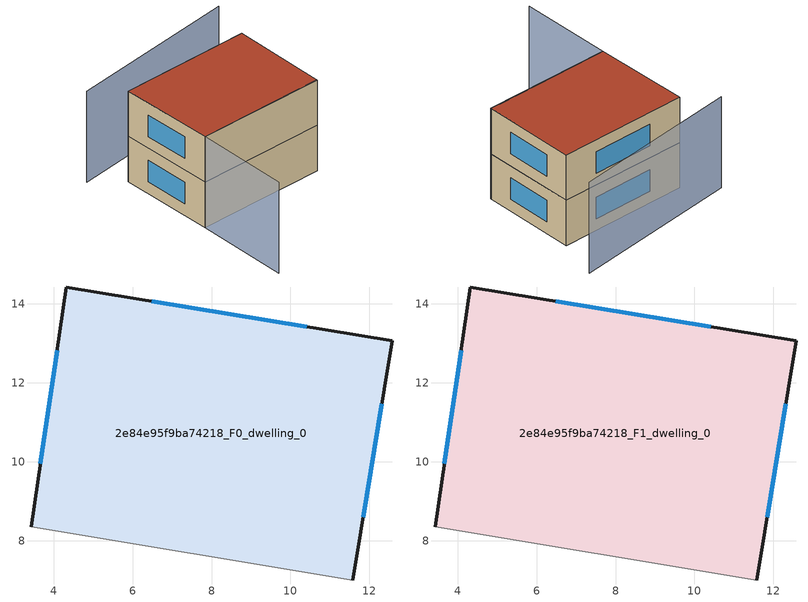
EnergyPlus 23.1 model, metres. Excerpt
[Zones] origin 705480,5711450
2e84e95f9ba74218_F0_dwelling_0
 floor ground (EU_floor_Construction): 12.58,13.07 11.57,7 3.43,8.36 4.32,14.43 z0
 wall outside (EU_wall_Construction): 11.57,7 12.58,13.07 4.32,14.43 3.43,8.36 z0:3
 wall adiabatic (EU_wall_Construction): 3.43,8.36 11.57,7 z0:3
 window (EU_Window_Construction): 10.41,13.43 6.49,14.07 / 11.84,8.6 12.32,11.48 / 4.09,12.83 3.67,9.95 z0.79:2.21
2e84e95f9ba74218_F1_dwelling_0
 floor to 2e84e95f9ba74218_F0_dwelling_0 (EU_floor_Construction): 12.58,13.07 11.57,7 3.43,8.36 4.32,14.43 z3
 wall outside (EU_wall_Construction): 11.57,7 12.58,13.07 4.32,14.43 3.43,8.36 z3:6
 wall adiabatic (EU_wall_Construction): 3.43,8.36 11.57,7 z3:6
 window (EU_Window_Construction): 10.41,13.43 6.49,14.07 / 11.84,8.6 12.32,11.48 / 4.09,12.83 3.67,9.95 z3.79:5.21
 roof outside (EU_roof_Construction): 11.57,7 12.58,13.07 4.32,14.43 3.43,8.36 z6
shading: 2.48,2.46 3.43,8.36 / 3.43,8.36 11.59,7.04 / 13.87,15.7 2.89,16.17 z0:6
[Building]
EU S2 Campaign: North Axis=0; Terrain=City; Solar Distribution=FullExterior
[Site:Location]
London: Latitude=51.5; Longitude=-0.5; Time Zone=0; Elevation=25
[SizingPeriod:WeatherFileDays]
AnnualSizingPeriod: Begin Month=1; Begin Day of Month=1; End Month=12; End Day of Month=31; Day of Week for Start Day=Monday; Use Weather File Daylight Saving Period=No; Use Weather File Rain and Snow Indicators=No
[MATERIAL]
EU_InternalMass_Material: Roughness=MediumRough; Thickness=0.1; Conductivity=1; Density=1800; Specific Heat=900; Thermal Absorptance=0.9; Solar Absorptance=0.7; Visible Absorptance=0.7
[MATERIAL:NOMASS] Roughness=MediumRough; Thermal Absorptance=0.9; Solar Absorptance=0.7; Visible Absorptance=0.7
Name | Thermal Resistance
EU_wall_NoMass | 0.555556
EU_roof_NoMass | 0.510204
EU_floor_NoMass | 1.68919
[WINDOWMATERIAL:SIMPLEGLAZINGSYSTEM]
EU_Window_SimpleGlazing: UFactor=3.96; Solar Heat Gain Coefficient=0.85; Visible Transmittance=0.85
[CONSTRUCTION]
EU_wall_Construction: EU_wall_NoMass
EU_roof_Construction: EU_roof_NoMass
EU_floor_Construction: EU_floor_NoMass
EU_Window_Construction: EU_Window_SimpleGlazing
EU_InternalMass_Construction: EU_InternalMass_Material
[ZONE] Type=1; Multiplier=1; Ceiling Height=autocalculate; Volume=153.155; Floor Area=autocalculate; Part of Total Floor Area=Yes
2e84e95f9ba74218_F0_dwelling_0; 2e84e95f9ba74218_F1_dwelling_0
[INTERNALMASS] Construction=EU_InternalMass_Construction; Surface Area=51.0516
Name | Zone or ZoneList
2e84e95f9ba74218_F0_dwelling_0_EU_InternalMass | 2e84e95f9ba74218_F0_dwelling_0
2e84e95f9ba74218_F1_dwelling_0_EU_InternalMass | 2e84e95f9ba74218_F1_dwelling_0
[OTHEREQUIPMENT] Fuel Type=Electricity; Design Level Calculation Method=Watts/Area; Power per Zone Floor Area=1; Fraction Latent=0; Fraction Radiant=0; Fraction Lost=0; Carbon Dioxide Generation Rate=0; EndUse Subcategory=EU_Step8_InternalGains
Name | Zone or ZoneList or Space or SpaceList | Schedule
EU_Step8_InternalGain_2e84e95f9ba74218_F0_dwelling_0_f000 | 2e84e95f9ba74218_F0_dwelling_0 | EU_Step8_GainSchedule_2e84e95f9ba74218_F0_dwelling_0_f000
EU_Step8_InternalGain_2e84e95f9ba74218_F1_dwelling_0_f000 | 2e84e95f9ba74218_F1_dwelling_0 | EU_Step8_GainSchedule_2e84e95f9ba74218_F1_dwelling_0_f000
[ZONEVENTILATION:DESIGNFLOWRATE] Schedule=EU_AlwaysOn; Design Flow Rate Calculation Method=AirChanges/Hour; Air Changes per Hour=0.48; Ventilation Type=Natural; Fan Pressure Rise=0; Fan Total Efficiency=1; Constant Term Coefficient=1; Temperature Term Coefficient=0; Velocity Term Coefficient=0; Velocity Squared Term Coefficient=0; Minimum Indoor Temperature=-100; Maximum Indoor Temperature=100; Delta Temperature=-100; Minimum Outdoor Temperature=-100; Maximum Outdoor Temperature=100; Maximum Wind Speed=40
Name | Zone or ZoneList or Space or SpaceList
EU_ConstantAir_2e84e95f9ba74218_F0_dwelling_0 | 2e84e95f9ba74218_F0_dwelling_0
EU_ConstantAir_2e84e95f9ba74218_F1_dwelling_0 | 2e84e95f9ba74218_F1_dwelling_0
[HVACTEMPLATE:THERMOSTAT] Constant Heating Setpoint=20; Constant Cooling Setpoint=50
EU_HeatOnly_2e84e95f9ba74218_F0_dwelling_0; EU_HeatOnly_2e84e95f9ba74218_F1_dwelling_0
[HVACTEMPLATE:ZONE:IDEALLOADSAIRSYSTEM] System Availability Schedule=EU_AlwaysOn; Maximum Heating Supply Air Temperature=50; Minimum Cooling Supply Air Temperature=13; Maximum Heating Supply Air Humidity Ratio=0.0156; Minimum Cooling Supply Air Humidity Ratio=0.0077; Heating Limit=NoLimit; Cooling Limit=NoLimit; Heating Availability Schedule=EU_AlwaysOn; Cooling Availability Schedule=EU_CoolingOff; Dehumidification Control Type=ConstantSensibleHeatRatio; Cooling Sensible Heat Ratio=0.7; Dehumidification Setpoint=60; Humidification Control Type=None; Humidification Setpoint=30; Outdoor Air Method=None; Outdoor Air Flow Rate per Person=0.00944; Outdoor Air Flow Rate per Zone Floor Area=0; Outdoor Air Flow Rate per Zone=0; Demand Controlled Ventilation Type=None; Outdoor Air Economizer Type=NoEconomizer; Heat Recovery Type=None; Sensible Heat Recovery Effectiveness=0.7; Latent Heat Recovery Effectiveness=0.65
Name | Template Thermostat
2e84e95f9ba74218_F0_dwelling_0 | EU_HeatOnly_2e84e95f9ba74218_F0_dwelling_0
2e84e95f9ba74218_F1_dwelling_0 | EU_HeatOnly_2e84e95f9ba74218_F1_dwelling_0
[SIZING:ZONE] Zone Cooling Design Supply Air Temperature Input Method=SupplyAirTemperature; Zone Cooling Design Supply Air Temperature=13; Zone Heating Design Supply Air Temperature Input Method=SupplyAirTemperature; Zone Heating Design Supply Air Temperature=50; Zone Cooling Design Supply Air Humidity Ratio=0.008; Zone Heating Design Supply Air Humidity Ratio=0.008; Cooling Design Air Flow Method=DesignDay; Cooling Design Air Flow Rate=0; Cooling Minimum Air Flow per Zone Floor Area=0.000762; Cooling Minimum Air Flow=0; Cooling Minimum Air Flow Fraction=0.2; Heating Design Air Flow Method=DesignDay; Heating Design Air Flow Rate=0; Heating Maximum Air Flow per Zone Floor Area=0.002032; Heating Maximum Air Flow=0.141576; Heating Maximum Air Flow Fraction=0.3; Account for Dedicated Outdoor Air System=No; Dedicated Outdoor Air System Control Strategy=NeutralSupplyAir; Dedicated Outdoor Air Low Setpoint Temperature for Design=autosize; Dedicated Outdoor Air High Setpoint Temperature for Design=autosize; Zone Load Sizing Method=Sensible Load Only No Latent Load; Zone Latent Cooling Design Supply Air Humidity Ratio Input Method=HumidityRatioDifference; Zone Cooling Design Supply Air Humidity Ratio Difference=0.005; Zone Latent Heating Design Supply Air Humidity Ratio Input Method=HumidityRatioDifference; Zone Humidification Design Supply Air Humidity Ratio Difference=0.005
2e84e95f9ba74218_F0_dwelling_0; 2e84e95f9ba74218_F1_dwelling_0
[SCHEDULE:CONSTANT]
Name | Hourly Value
EU_AlwaysOn | 1
EU_CoolingOff | 0
[SCHEDULE:FILE] Column Number=1; Rows to Skip at Top=0; Number of Hours of Data=8760; Column Separator=Comma; Interpolate to Timestep=No; Minutes per Item=60; Adjust Schedule for Daylight Savings=Yes
Name | File
EU_Step8_GainSchedule_2e84e95f9ba74218_F0_dwelling_0_f000 | ../../schedules/2e84e95f9ba74218/2e84e95f9ba74218_F0_dwelling_0_f000_gain.csv
EU_Step8_GainSchedule_2e84e95f9ba74218_F1_dwelling_0_f000 | ../../schedules/2e84e95f9ba74218/2e84e95f9ba74218_F1_dwelling_0_f000_gain.csv
